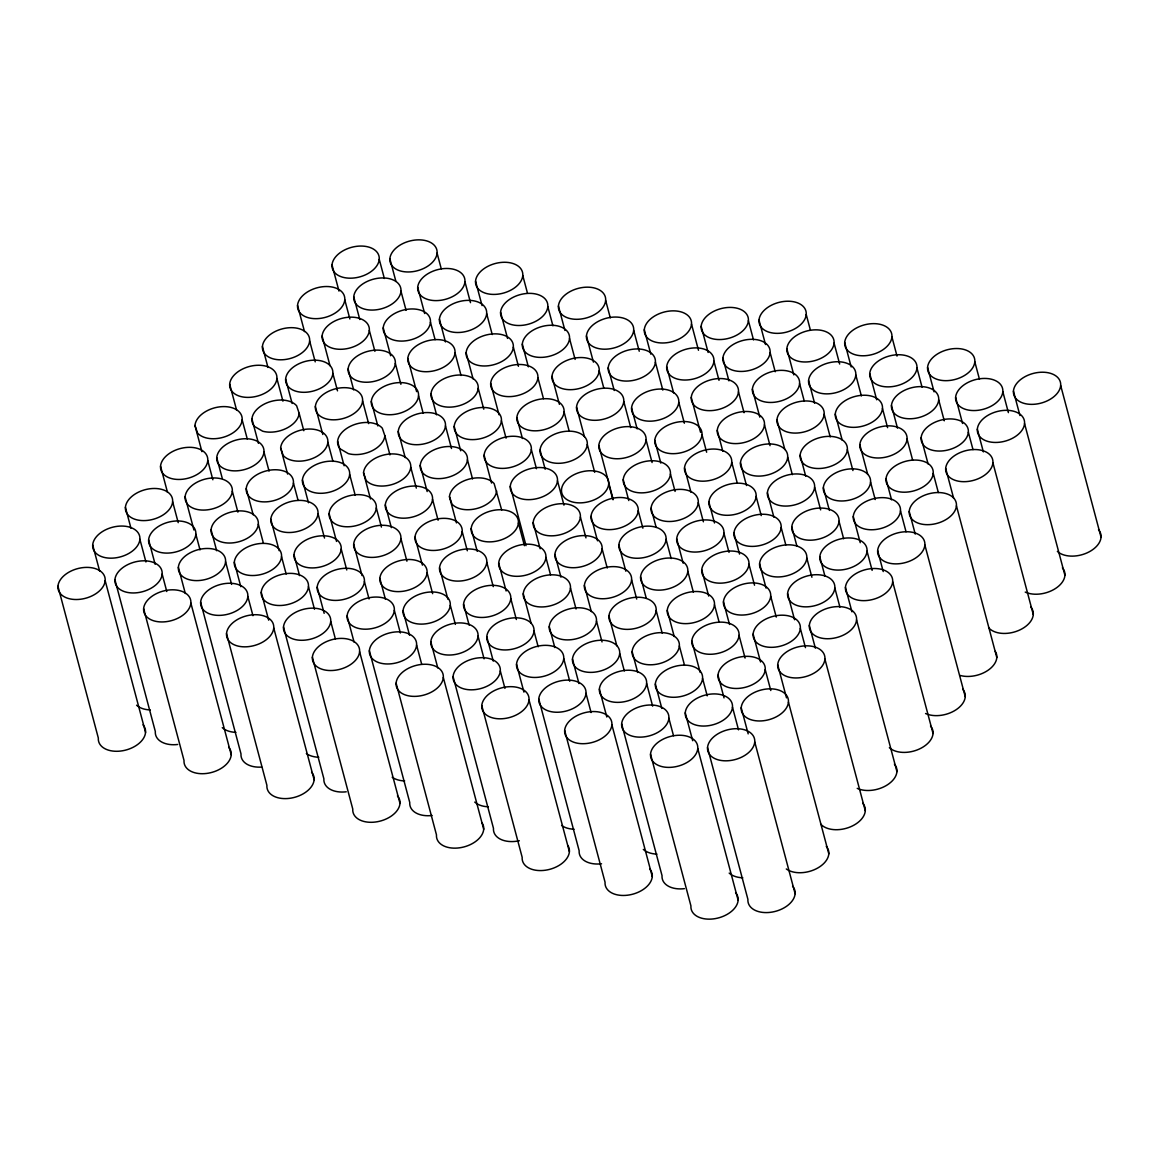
<?xml version="1.0" encoding="UTF-8"?>
<svg xmlns="http://www.w3.org/2000/svg" width="1159" height="1159" viewBox="0 0 1159 1159"><rect width="100%" height="100%" fill="white"/><g stroke="black" fill="none" stroke-linecap="round" stroke-linejoin="round"><path stroke-width="1.5" d="M242.159 419.862L247.287 439.029M327.852 442.303L332.966 461.456M410.735 467.193L416.313 488.098M501.702 510.061L494.125 483.564A24.107 15.342 -14.9 0 0 468.164 479.362A24.107 15.342 -14.9 0 0 449.46 496.718L456.429 522.883M449.46 496.718L451.938 504.02A24.107 15.342 -14.9 0 0 477.899 508.221A24.107 15.342 -14.9 0 0 496.603 490.88M384.846 435.712L382.296 428.178A24.122 15.342 -14.9 0 0 350.496 426.237A24.122 15.342 -14.9 0 0 340.166 448.881L348.366 453.633A24.122 15.342 -14.9 0 0 384.846 435.712L389.946 454.893M363.52 472.8L366.07 480.333A24.107 15.342 -14.9 0 0 404.419 478.001A24.107 15.342 -14.9 0 0 396.378 454.154A24.107 15.342 -14.9 0 0 363.535 472.8L370.489 498.964M299.152 413.285L296.617 405.751A24.122 15.342 -14.9 0 0 264.817 403.81A24.122 15.342 -14.9 0 0 254.487 426.454L262.673 431.206A24.122 15.342 -14.9 0 0 299.152 413.285L303.803 430.728M280.637 447.91L283.187 455.444A24.107 15.342 -14.9 0 0 321.536 453.111A24.107 15.342 -14.9 0 0 313.495 429.265A24.107 15.342 -14.9 0 0 280.652 447.91L287.606 474.074M194.958 425.483L197.508 433.017A24.107 15.342 -14.9 0 0 235.857 430.67A24.107 15.342 -14.9 0 0 227.801 406.838A24.107 15.342 -14.9 0 0 194.973 425.483L201.912 451.648M1060.673 385.469A24.122 15.342 -14.9 0 1 1024.179 403.404A24.122 15.342 -14.9 0 1 1026.323 375.994A24.122 15.342 -14.9 0 1 1060.673 385.469L1101.05 537.24M1024.556 423.571A24.122 15.342 -14.9 0 1 988.062 441.492A24.122 15.342 -14.9 0 1 990.206 414.096A24.122 15.342 -14.9 0 1 1024.556 423.571L1064.933 575.328M1013.444 391.119L1019.949 415.53M1002.825 391.684A24.122 15.342 -14.9 0 1 966.345 409.605A24.122 15.342 -14.9 0 1 968.475 382.209A24.122 15.342 -14.9 0 1 1002.825 391.684L1008.388 412.618M974.806 361.782A24.122 15.342 -14.9 0 1 938.312 379.717A24.122 15.342 -14.9 0 1 940.456 352.307A24.122 15.342 -14.9 0 1 974.806 361.782L979.442 379.225M992.915 462.789A24.122 15.342 -14.9 0 1 956.421 480.724A24.122 15.342 -14.9 0 1 958.565 453.314A24.122 15.342 -14.9 0 1 992.915 462.789L1033.292 614.56M977.327 429.207L983.368 451.88M968.344 432.162A24.122 15.342 -14.9 0 1 931.865 450.098A24.122 15.342 -14.9 0 1 934.009 422.687A24.122 15.342 -14.9 0 1 968.344 432.162L972.995 449.605M955.61 397.32L962.564 423.484M938.689 399.869A24.122 15.342 -14.9 0 1 902.195 417.805A24.122 15.342 -14.9 0 1 904.339 390.395A24.122 15.342 -14.9 0 1 938.689 399.869L944.252 420.804M927.577 367.417L934.082 391.843M956.436 505.802A24.122 15.342 -14.9 0 1 919.956 523.723A24.122 15.342 -14.9 0 1 922.086 496.327A24.122 15.342 -14.9 0 1 956.436 505.802L996.812 657.559M945.686 468.424L953.582 498.08M916.957 367.983A24.122 15.342 -14.9 0 1 880.478 385.918A24.122 15.342 -14.9 0 1 882.607 358.508A24.122 15.342 -14.9 0 1 916.957 367.983L922.057 387.178M933.227 473.307A24.122 15.342 -14.9 0 1 896.733 491.242A24.122 15.342 -14.9 0 1 898.877 463.832A24.122 15.342 -14.9 0 1 933.227 473.307L938.326 492.503M921.13 437.798L928.084 463.962M891.923 336.892A24.122 15.342 -14.9 0 1 855.443 354.828A24.122 15.342 -14.9 0 1 857.573 327.418A24.122 15.342 -14.9 0 1 891.923 336.892L897.023 356.088M907.048 439.102A24.122 15.342 -14.9 0 1 870.568 457.037A24.122 15.342 -14.9 0 1 872.698 429.627A24.122 15.342 -14.9 0 1 907.048 439.102L912.611 460.036M891.459 405.52L897.501 428.193M924.868 544.991A24.122 15.342 -14.9 0 1 888.388 562.926A24.122 15.342 -14.9 0 1 890.532 535.516A24.122 15.342 -14.9 0 1 924.868 544.991L965.259 696.762M882.477 408.475A24.122 15.342 -14.9 0 1 845.998 426.396A24.122 15.342 -14.9 0 1 848.142 399A24.122 15.342 -14.9 0 1 882.477 408.475L887.591 427.657M909.221 511.438L915.248 534.111M869.743 373.633L876.697 399.797M900.485 510.887A24.122 15.342 -14.9 0 1 864.006 528.808A24.122 15.342 -14.9 0 1 866.135 501.412A24.122 15.342 -14.9 0 1 900.485 510.887L906.048 531.807M885.998 478.942L891.575 499.877M855.806 374.98A24.122 15.342 -14.9 0 1 819.326 392.915A24.122 15.342 -14.9 0 1 821.456 365.505A24.122 15.342 -14.9 0 1 855.806 374.98L861.369 395.914M844.708 342.528L851.199 366.954M834.074 343.093A24.122 15.342 -14.9 0 1 797.595 361.028A24.122 15.342 -14.9 0 1 799.724 333.618A24.122 15.342 -14.9 0 1 834.074 343.093L839.652 364.027M870.568 482.101A24.122 15.342 -14.9 0 1 834.089 500.036A24.122 15.342 -14.9 0 1 836.219 472.626A24.122 15.342 -14.9 0 1 870.568 482.101L875.204 499.558M859.833 444.737L867.714 474.393M892.676 581.76A24.122 15.342 -14.9 0 1 856.182 599.696A24.122 15.342 -14.9 0 1 858.326 572.285A24.122 15.342 -14.9 0 1 892.676 581.76L933.053 733.517M877.653 550.626L883.23 571.561M847.359 449.62A24.122 15.342 -14.9 0 1 810.865 467.555A24.122 15.342 -14.9 0 1 813.01 440.145A24.122 15.342 -14.9 0 1 847.359 449.62L852.923 470.554M835.262 414.111L842.231 440.275M806.229 314.466A24.122 15.342 -14.9 0 1 769.75 332.401A24.122 15.342 -14.9 0 1 771.894 304.991A24.122 15.342 -14.9 0 1 806.229 314.466L810.416 330.17M867.033 551.191A24.122 15.342 -14.9 0 1 830.539 569.127A24.122 15.342 -14.9 0 1 832.684 541.717A24.122 15.342 -14.9 0 1 867.033 551.191L872.133 570.387M853.27 516.523L860.224 542.687M824.165 414.212A24.122 15.342 -14.9 0 1 787.685 432.133A24.122 15.342 -14.9 0 1 789.815 404.737A24.122 15.342 -14.9 0 1 824.165 414.212L830.192 436.885M808.591 380.616L814.618 403.303M839.015 521.304A24.122 15.342 -14.9 0 1 802.521 539.239A24.122 15.342 -14.9 0 1 804.665 511.829A24.122 15.342 -14.9 0 1 839.015 521.304L843.651 538.747M799.594 383.586A24.122 15.342 -14.9 0 1 763.115 401.507A24.122 15.342 -14.9 0 1 765.259 374.111A24.122 15.342 -14.9 0 1 799.594 383.586L804.245 401.028M786.86 348.729L793.814 374.893M823.354 487.751L829.38 510.424M856.559 619.848A24.122 15.342 -14.9 0 1 820.065 637.783A24.122 15.342 -14.9 0 1 822.209 610.373A24.122 15.342 -14.9 0 1 856.559 619.848L896.936 771.619M845.447 587.396L851.952 611.822M814.618 487.186A24.122 15.342 -14.9 0 1 778.138 505.121A24.122 15.342 -14.9 0 1 780.268 477.711A24.122 15.342 -14.9 0 1 814.618 487.186L820.644 509.873M800.13 455.255L805.708 476.19M834.828 587.961A24.122 15.342 -14.9 0 1 798.334 605.896A24.122 15.342 -14.9 0 1 800.478 578.486A24.122 15.342 -14.9 0 1 834.828 587.961L839.927 607.157M770.112 352.553A24.122 15.342 -14.9 0 1 733.633 370.489A24.122 15.342 -14.9 0 1 735.777 343.078A24.122 15.342 -14.9 0 1 770.112 352.553L775.226 371.749M759.015 320.101L765.519 344.527M819.804 556.827L824.918 576.023M787.685 457.211A24.122 15.342 -14.9 0 1 751.206 475.147A24.122 15.342 -14.9 0 1 753.336 447.736A24.122 15.342 -14.9 0 1 787.685 457.211L792.321 474.654M776.95 419.848L784.831 449.504M748.395 320.666A24.122 15.342 -14.9 0 1 711.901 338.602A24.122 15.342 -14.9 0 1 714.045 311.192A24.122 15.342 -14.9 0 1 748.395 320.666L753.495 339.862M806.809 558.073A24.122 15.342 -14.9 0 1 770.315 575.994A24.122 15.342 -14.9 0 1 772.459 548.598A24.122 15.342 -14.9 0 1 806.809 558.073L811.908 577.254M764.476 424.73A24.122 15.342 -14.9 0 1 727.997 442.651A24.122 15.342 -14.9 0 1 730.127 415.255A24.122 15.342 -14.9 0 1 764.476 424.73L770.04 445.664M791.785 526.939L796.899 546.135M824.918 659.08A24.122 15.342 -14.9 0 1 788.424 677.001A24.122 15.342 -14.9 0 1 790.568 649.605A24.122 15.342 -14.9 0 1 824.918 659.08L865.295 810.836M752.379 389.221L759.811 417.124M809.33 625.483L815.371 648.171M781.166 527.504A24.122 15.342 -14.9 0 1 744.672 545.44A24.122 15.342 -14.9 0 1 746.816 518.03A24.122 15.342 -14.9 0 1 781.166 527.504L785.802 544.947M767.403 492.836L773.893 517.247M738.471 391.785A24.122 15.342 -14.9 0 1 701.992 409.707A24.122 15.342 -14.9 0 1 704.136 382.311A24.122 15.342 -14.9 0 1 738.471 391.785L744.049 412.705M800.347 628.439A24.122 15.342 -14.9 0 1 763.868 646.374A24.122 15.342 -14.9 0 1 765.998 618.964A24.122 15.342 -14.9 0 1 800.347 628.439L805.462 647.635M787.598 593.596L794.567 619.761M722.897 358.189L728.939 380.876M756.132 496.414A24.122 15.342 -14.9 0 1 719.638 514.335A24.122 15.342 -14.9 0 1 721.782 486.939A24.122 15.342 -14.9 0 1 756.132 496.414L761.231 515.596M713.915 361.144A24.122 15.342 -14.9 0 1 677.436 379.08A24.122 15.342 -14.9 0 1 679.565 351.67A24.122 15.342 -14.9 0 1 713.915 361.144L719.015 380.34M740.471 462.847L746.497 485.534M701.166 326.302L708.135 352.466M770.692 596.161A24.122 15.342 -14.9 0 1 734.198 614.096A24.122 15.342 -14.9 0 1 736.342 586.686A24.122 15.342 -14.9 0 1 770.692 596.161L776.255 617.095M759.58 563.709L766.085 588.135M731.735 462.296A24.122 15.342 -14.9 0 1 695.255 480.232A24.122 15.342 -14.9 0 1 697.385 452.821A24.122 15.342 -14.9 0 1 731.735 462.296L737.312 483.231M691.517 324.1A24.122 15.342 -14.9 0 1 655.038 342.035A24.122 15.342 -14.9 0 1 657.182 314.625A24.122 15.342 -14.9 0 1 691.517 324.1L698.486 350.264M717.262 430.366L722.825 451.3M788.439 702.079A24.122 15.342 -14.9 0 1 751.945 720.014A24.122 15.342 -14.9 0 1 754.089 692.604A24.122 15.342 -14.9 0 1 788.439 702.079L828.815 853.85M777.689 664.715L786.512 697.848M748.96 564.274A24.122 15.342 -14.9 0 1 712.481 582.209A24.122 15.342 -14.9 0 1 714.61 554.799A24.122 15.342 -14.9 0 1 748.96 564.274L754.523 585.208M733.937 533.14L739.514 554.074M765.23 669.598A24.122 15.342 -14.9 0 1 728.736 687.519A24.122 15.342 -14.9 0 1 730.88 660.108A24.122 15.342 -14.9 0 1 765.23 669.598L770.793 690.518M702.006 434.784A24.122 15.342 -14.9 0 1 665.512 452.72A24.122 15.342 -14.9 0 1 667.656 425.31A24.122 15.342 -14.9 0 1 702.006 434.784L706.642 452.227M691.257 397.421L700.543 432.307M753.133 634.074L760.55 661.992M723.926 533.169A24.122 15.342 -14.9 0 1 687.432 551.104A24.122 15.342 -14.9 0 1 689.576 523.694A24.122 15.342 -14.9 0 1 723.926 533.169L729.025 552.365M708.902 502.05L714.48 522.984M678.783 402.303A24.122 15.342 -14.9 0 1 642.303 420.224A24.122 15.342 -14.9 0 1 644.447 392.814A24.122 15.342 -14.9 0 1 678.783 402.303L684.361 423.223M739.051 635.378A24.122 15.342 -14.9 0 1 702.557 653.314A24.122 15.342 -14.9 0 1 704.701 625.903A24.122 15.342 -14.9 0 1 739.051 635.378L745.078 658.066M666.7 366.78L673.654 392.959M698.283 502.615A24.122 15.342 -14.9 0 1 661.803 520.55A24.122 15.342 -14.9 0 1 663.933 493.14A24.122 15.342 -14.9 0 1 698.283 502.615L703.383 521.796M723.462 601.796L729.504 624.469M684.52 467.932L691.01 492.358M655.4 362.202A24.122 15.342 -14.9 0 1 618.92 380.123A24.122 15.342 -14.9 0 1 621.065 352.727A24.122 15.342 -14.9 0 1 655.4 362.202L662.832 390.105M754.741 741.948A24.122 15.342 -14.9 0 1 718.261 759.869A24.122 15.342 -14.9 0 1 720.391 732.474A24.122 15.342 -14.9 0 1 754.741 741.948L795.117 893.705M644.303 329.736L650.807 354.161M714.48 604.752A24.122 15.342 -14.9 0 1 678.001 622.687A24.122 15.342 -14.9 0 1 680.13 595.277A24.122 15.342 -14.9 0 1 714.48 604.752L719.131 622.195M741.209 707.714L748.178 733.879M701.746 569.909L708.7 596.074M633.683 330.315A24.122 15.342 -14.9 0 1 597.189 348.236A24.122 15.342 -14.9 0 1 599.333 320.826A24.122 15.342 -14.9 0 1 633.683 330.315L639.246 351.235M670.438 473.988A24.122 15.342 -14.9 0 1 633.959 491.909A24.122 15.342 -14.9 0 1 636.103 464.513A24.122 15.342 -14.9 0 1 670.438 473.988L675.089 491.43M732.488 707.164A24.122 15.342 -14.9 0 1 695.994 725.099A24.122 15.342 -14.9 0 1 698.138 697.689A24.122 15.342 -14.9 0 1 732.488 707.164L738.515 729.837M718 675.233L724.042 697.906M654.777 440.42L660.818 463.093M687.809 571.271A24.122 15.342 -14.9 0 1 651.315 589.192A24.122 15.342 -14.9 0 1 653.459 561.796A24.122 15.342 -14.9 0 1 687.809 571.271L693.372 592.206M676.697 538.819L683.202 563.231M646.056 439.869A24.122 15.342 -14.9 0 1 609.562 457.805A24.122 15.342 -14.9 0 1 611.706 430.395A24.122 15.342 -14.9 0 1 646.056 439.869L652.082 462.542M605.65 300.413A24.122 15.342 -14.9 0 1 569.17 318.348A24.122 15.342 -14.9 0 1 571.315 290.938A24.122 15.342 -14.9 0 1 605.65 300.413L610.3 317.856M631.568 407.939L637.146 428.873M666.077 539.384A24.122 15.342 -14.9 0 1 629.598 557.305A24.122 15.342 -14.9 0 1 631.727 529.909A24.122 15.342 -14.9 0 1 666.077 539.384L671.177 558.566M702.571 678.392A24.122 15.342 -14.9 0 1 666.077 696.327A24.122 15.342 -14.9 0 1 668.221 668.917A24.122 15.342 -14.9 0 1 702.571 678.392L707.207 695.835M691.822 641.028L700.181 672.423M623.759 401.42A24.122 15.342 -14.9 0 1 587.28 419.355A24.122 15.342 -14.9 0 1 589.424 391.945A24.122 15.342 -14.9 0 1 623.759 401.42L630.728 427.584M651.068 508.25L656.168 527.446M608.185 367.838L614.227 390.511M707.526 747.584L747.903 899.341A24.122 15.342 -14.9 0 0 776.429 911.075A24.122 15.342 -14.9 0 0 792.568 886.171M679.362 645.896A24.122 15.342 -14.9 0 1 642.868 663.832A24.122 15.342 -14.9 0 1 645.012 636.421A24.122 15.342 -14.9 0 1 679.362 645.896L684.462 665.092M667.265 610.387L674.219 636.552M638.232 510.742A24.122 15.342 -14.9 0 1 601.753 528.678A24.122 15.342 -14.9 0 1 603.897 501.267A24.122 15.342 -14.9 0 1 638.232 510.742L642.883 528.185M599.203 370.793A24.122 15.342 -14.9 0 1 562.723 388.729A24.122 15.342 -14.9 0 1 564.853 361.318A24.122 15.342 -14.9 0 1 599.203 370.793L603.839 388.236M697.761 748.511A24.122 15.342 -14.9 0 1 661.267 766.432A24.122 15.342 -14.9 0 1 663.412 739.022A24.122 15.342 -14.9 0 1 697.761 748.511L738.138 900.268M586.454 335.951L593.422 362.115M623.223 479.623L628.786 500.558M685.259 712.799L692.691 740.717M656.168 610.489A24.122 15.342 -14.9 0 1 619.688 628.424A24.122 15.342 -14.9 0 1 621.818 601.014A24.122 15.342 -14.9 0 1 656.168 610.489L662.195 633.176M640.579 576.907L646.157 597.841M598.826 445.505L613.212 499.587M608.707 483.998A24.122 15.342 -14.9 0 1 572.227 501.919A24.122 15.342 -14.9 0 1 574.357 474.524A24.122 15.342 -14.9 0 1 608.707 483.998L612.865 499.616M569.533 338.5A24.122 15.342 -14.9 0 1 533.053 356.436A24.122 15.342 -14.9 0 1 535.197 329.026A24.122 15.342 -14.9 0 1 569.533 338.5L575.11 359.435M668.873 718.247A24.122 15.342 -14.9 0 1 632.394 736.182A24.122 15.342 -14.9 0 1 634.524 708.772A24.122 15.342 -14.9 0 1 668.873 718.247L673.509 735.704M631.597 579.862A24.122 15.342 -14.9 0 1 595.118 597.798A24.122 15.342 -14.9 0 1 597.262 570.387A24.122 15.342 -14.9 0 1 631.597 579.862L636.711 599.044M558.435 306.048L564.94 330.474M618.863 545.02L625.817 571.184M655.342 684.027L661.847 708.453M587.294 444.433A24.122 15.342 -14.9 0 1 550.8 462.354A24.122 15.342 -14.9 0 1 552.944 434.944A24.122 15.342 -14.9 0 1 587.294 444.433L594.712 472.336M576.545 407.055L584.44 436.711M547.816 306.613A24.122 15.342 -14.9 0 1 511.322 324.549A24.122 15.342 -14.9 0 1 513.466 297.139A24.122 15.342 -14.9 0 1 547.816 306.613L552.915 325.809M646.621 683.477A24.122 15.342 -14.9 0 1 610.127 701.412A24.122 15.342 -14.9 0 1 612.271 674.002A24.122 15.342 -14.9 0 1 646.621 683.477L652.647 706.15M632.133 651.532L637.711 672.466M602.115 548.844A24.122 15.342 -14.9 0 1 565.635 566.765A24.122 15.342 -14.9 0 1 567.78 539.355A24.122 15.342 -14.9 0 1 602.115 548.844L607.229 568.026M564.071 411.938A24.122 15.342 -14.9 0 1 527.591 429.873A24.122 15.342 -14.9 0 1 529.735 402.463A24.122 15.342 -14.9 0 1 564.071 411.938L569.185 431.134M591.018 516.378L597.508 540.804M551.988 376.429L559.406 404.332M650.532 754.147L690.923 905.903A24.122 15.342 -14.9 0 0 719.449 917.638A24.122 15.342 -14.9 0 0 735.588 892.734M522.781 275.523A24.122 15.342 -14.9 0 1 486.287 293.459A24.122 15.342 -14.9 0 1 488.432 266.048A24.122 15.342 -14.9 0 1 522.781 275.523L527.417 292.966M619.688 653.502A24.122 15.342 -14.9 0 1 583.209 671.423A24.122 15.342 -14.9 0 1 585.338 644.027A24.122 15.342 -14.9 0 1 619.688 653.502L624.324 670.945M608.953 616.124L616.834 645.78M580.384 516.943A24.122 15.342 -14.9 0 1 543.904 534.879A24.122 15.342 -14.9 0 1 546.048 507.468A24.122 15.342 -14.9 0 1 580.384 516.943L585.961 537.877M537.906 377.733A24.122 15.342 -14.9 0 1 501.412 395.668A24.122 15.342 -14.9 0 1 503.557 368.258A24.122 15.342 -14.9 0 1 537.906 377.733L543.47 398.667M596.479 621.007A24.122 15.342 -14.9 0 1 559.985 638.942A24.122 15.342 -14.9 0 1 562.129 611.532A24.122 15.342 -14.9 0 1 596.479 621.007L602.043 641.941M522.318 344.136L528.359 366.823M557.479 480.768A24.122 15.342 -14.9 0 1 520.999 498.703A24.122 15.342 -14.9 0 1 523.144 471.293A24.122 15.342 -14.9 0 1 557.479 480.768L563.969 505.15M621.659 723.897L662.035 875.653A24.122 15.342 -14.9 0 0 684.404 888.663M584.382 585.498L591.351 611.662M513.336 347.106A24.122 15.342 -14.9 0 1 476.856 365.027A24.122 15.342 -14.9 0 1 478.986 337.631A24.122 15.342 -14.9 0 1 513.336 347.106L518.435 366.287M540.065 450.069L545.179 469.25M611.894 724.81A24.122 15.342 -14.9 0 1 575.4 742.745A24.122 15.342 -14.9 0 1 577.544 715.335A24.122 15.342 -14.9 0 1 611.894 724.81L652.271 876.581M500.587 312.249L507.555 338.428M599.391 689.112L606.823 717.015M570.474 588.062A24.122 15.342 -14.9 0 1 533.995 605.998A24.122 15.342 -14.9 0 1 536.139 578.587A24.122 15.342 -14.9 0 1 570.474 588.062L576.052 608.997M531.344 449.504A24.122 15.342 -14.9 0 1 494.85 467.439A24.122 15.342 -14.9 0 1 496.994 440.029A24.122 15.342 -14.9 0 1 531.344 449.504L536.443 468.7M554.9 554.48L560.927 577.153M516.856 417.573L522.434 438.508M486.664 313.611A24.122 15.342 -14.9 0 1 450.17 331.546A24.122 15.342 -14.9 0 1 452.314 304.136A24.122 15.342 -14.9 0 1 486.664 313.611L492.227 334.545M585.99 693.357A24.122 15.342 -14.9 0 1 549.511 711.293A24.122 15.342 -14.9 0 1 551.641 683.882A24.122 15.342 -14.9 0 1 585.99 693.357L591.09 712.553M475.552 281.159L482.057 305.585M545.918 557.436A24.122 15.342 -14.9 0 1 509.424 575.357A24.122 15.342 -14.9 0 1 511.568 547.961A24.122 15.342 -14.9 0 1 545.918 557.436L550.554 574.878M572.474 659.138L578.964 683.564M533.169 522.593L540.137 548.758M464.933 281.724A24.122 15.342 -14.9 0 1 428.439 299.659A24.122 15.342 -14.9 0 1 430.583 272.249A24.122 15.342 -14.9 0 1 464.933 281.724L470.496 302.658M501.427 420.731A24.122 15.342 -14.9 0 1 464.933 438.667A24.122 15.342 -14.9 0 1 467.077 411.257A24.122 15.342 -14.9 0 1 501.427 420.731L506.063 438.174M490.677 383.368L499.036 414.763M563.738 658.587A24.122 15.342 -14.9 0 1 527.258 676.508A24.122 15.342 -14.9 0 1 529.388 649.112A24.122 15.342 -14.9 0 1 563.738 658.587L569.764 681.26M549.25 626.642L554.828 647.577M510.264 486.403L526.027 545.628M518.406 522.984A24.122 15.342 -14.9 0 1 481.912 540.92A24.122 15.342 -14.9 0 1 484.056 513.509A24.122 15.342 -14.9 0 1 518.406 522.984L524.433 545.672M478.203 388.251A24.122 15.342 -14.9 0 1 441.724 406.186A24.122 15.342 -14.9 0 1 443.868 378.776A24.122 15.342 -14.9 0 1 478.203 388.251L483.781 409.185M466.121 352.742L473.075 378.906M564.665 730.445L605.056 882.216A24.122 15.342 -14.9 0 0 633.582 893.951A24.122 15.342 -14.9 0 0 649.721 869.047M437.088 253.097A24.122 15.342 -14.9 0 1 400.608 271.018A24.122 15.342 -14.9 0 1 402.738 243.622A24.122 15.342 -14.9 0 1 437.088 253.097L441.26 268.787M533.995 631.061A24.122 15.342 -14.9 0 1 497.515 648.997A24.122 15.342 -14.9 0 1 499.659 621.586A24.122 15.342 -14.9 0 1 533.995 631.061L538.182 646.765M523.26 593.698L531.155 623.354M484.114 455.154L491.546 483.057M455.023 352.843A24.122 15.342 -14.9 0 1 418.529 370.764A24.122 15.342 -14.9 0 1 420.674 343.368A24.122 15.342 -14.9 0 1 455.023 352.843L461.05 375.516M439.435 319.247L445.476 341.934M538.776 698.993L579.152 850.764A24.122 15.342 -14.9 0 0 601.535 863.774M510.786 598.58A24.122 15.342 -14.9 0 1 474.306 616.516A24.122 15.342 -14.9 0 1 476.45 589.105A24.122 15.342 -14.9 0 1 510.786 598.58L516.363 619.514M498.689 563.071L506.121 590.974M467.439 459.761A24.122 15.342 -14.9 0 1 430.945 477.682A24.122 15.342 -14.9 0 1 433.089 450.286A24.122 15.342 -14.9 0 1 467.439 459.761L472.539 478.942M430.453 322.202A24.122 15.342 -14.9 0 1 393.973 340.138A24.122 15.342 -14.9 0 1 396.103 312.727A24.122 15.342 -14.9 0 1 430.453 322.202L435.089 339.659M529.011 699.92A24.122 15.342 -14.9 0 1 492.517 717.856A24.122 15.342 -14.9 0 1 494.661 690.445A24.122 15.342 -14.9 0 1 529.011 699.92L569.388 851.691M417.704 287.36L424.672 313.524M454.198 426.367L460.702 450.793M516.523 664.223L523.94 692.126M486.766 562.216A24.122 15.342 -14.9 0 1 450.272 580.152A24.122 15.342 -14.9 0 1 452.416 552.742A24.122 15.342 -14.9 0 1 486.766 562.216L493.256 586.642M445.476 425.817A24.122 15.342 -14.9 0 1 408.982 443.752A24.122 15.342 -14.9 0 1 411.126 416.342A24.122 15.342 -14.9 0 1 445.476 425.817L451.503 448.504M471.177 528.634L477.218 551.307M430.989 393.886L436.566 414.821M400.971 291.184A24.122 15.342 -14.9 0 1 364.491 309.12A24.122 15.342 -14.9 0 1 366.621 281.709A24.122 15.342 -14.9 0 1 400.971 291.184L406.085 310.366M500.311 670.931A24.122 15.342 -14.9 0 1 463.817 688.866A24.122 15.342 -14.9 0 1 465.961 661.456A24.122 15.342 -14.9 0 1 500.311 670.931L504.947 688.374M389.873 258.732L395.9 281.405M462.195 531.59A24.122 15.342 -14.9 0 1 425.715 549.511A24.122 15.342 -14.9 0 1 427.845 522.115A24.122 15.342 -14.9 0 1 462.195 531.59L467.309 550.771M486.78 636.711L493.285 661.123M418.544 395.842A24.122 15.342 -14.9 0 1 382.05 413.777A24.122 15.342 -14.9 0 1 384.194 386.367A24.122 15.342 -14.9 0 1 418.544 395.842L423.18 413.285M407.794 358.479L416.617 391.626M379.239 259.297A24.122 15.342 -14.9 0 1 342.76 277.233A24.122 15.342 -14.9 0 1 344.904 249.822A24.122 15.342 -14.9 0 1 379.239 259.297L384.353 278.479M478.044 636.146A24.122 15.342 -14.9 0 1 441.565 654.082A24.122 15.342 -14.9 0 1 443.709 626.671A24.122 15.342 -14.9 0 1 478.044 636.146L484.085 658.834M463.571 604.216L469.134 625.15M432.539 499.297A24.122 15.342 -14.9 0 1 396.045 517.233A24.122 15.342 -14.9 0 1 398.189 489.822A24.122 15.342 -14.9 0 1 432.539 499.297L438.102 520.232M395.335 363.361A24.122 15.342 -14.9 0 1 358.841 381.282A24.122 15.342 -14.9 0 1 360.985 353.886A24.122 15.342 -14.9 0 1 395.335 363.361L400.898 384.295M420.21 465.396L427.178 491.561M383.238 327.852L390.655 355.755M481.782 705.556L522.173 857.327A24.122 15.342 -14.9 0 0 549.511 869.395A24.122 15.342 -14.9 0 0 567.838 845.462M450.286 605.215A24.122 15.342 -14.9 0 1 413.792 623.151A24.122 15.342 -14.9 0 1 415.936 595.74A24.122 15.342 -14.9 0 1 450.286 605.215L455.386 624.411M439.536 567.852L447.896 599.246M398.247 431.452L405.215 457.631M369.33 330.402A24.122 15.342 -14.9 0 1 332.85 348.337A24.122 15.342 -14.9 0 1 334.98 320.927A24.122 15.342 -14.9 0 1 369.33 330.402L374.908 351.336M353.756 296.82L359.783 319.493M427.077 572.734A24.122 15.342 -14.9 0 1 390.583 590.67A24.122 15.342 -14.9 0 1 392.727 563.26A24.122 15.342 -14.9 0 1 427.077 572.734L432.64 593.669M453.082 676.566L493.473 828.337A24.122 15.342 -14.9 0 0 519.319 840.753M414.98 537.225L422.398 565.128M344.774 299.775A24.122 15.342 -14.9 0 1 308.28 317.711A24.122 15.342 -14.9 0 1 310.424 290.301A24.122 15.342 -14.9 0 1 344.774 299.775L349.873 318.971M371.315 401.478L377.82 425.904M443.317 677.493A24.122 15.342 -14.9 0 1 406.838 695.429A24.122 15.342 -14.9 0 1 408.982 668.019A24.122 15.342 -14.9 0 1 443.317 677.493L483.709 829.264M332.025 264.933L338.993 291.097M430.829 641.796L437.798 667.961M400.898 538.529A24.122 15.342 -14.9 0 1 364.404 556.45A24.122 15.342 -14.9 0 1 366.548 529.055A24.122 15.342 -14.9 0 1 400.898 538.529L406.925 561.202M362.593 400.927A24.122 15.342 -14.9 0 1 326.099 418.863A24.122 15.342 -14.9 0 1 328.243 391.452A24.122 15.342 -14.9 0 1 362.593 400.927L368.62 423.6M385.31 504.933L391.351 527.62M348.106 368.997L353.683 389.931M416.588 645.085A24.122 15.342 -14.9 0 1 380.109 663.02A24.122 15.342 -14.9 0 1 382.238 635.61A24.122 15.342 -14.9 0 1 416.588 645.085L421.688 664.266M376.327 507.903A24.122 15.342 -14.9 0 1 339.848 525.824A24.122 15.342 -14.9 0 1 341.992 498.413A24.122 15.342 -14.9 0 1 376.327 507.903L381.441 527.084M403.057 610.851L409.562 635.277M332.85 373.415A24.122 15.342 -14.9 0 1 296.371 391.351A24.122 15.342 -14.9 0 1 298.515 363.94A24.122 15.342 -14.9 0 1 332.85 373.415L337.501 390.858M322.115 336.052L329.996 365.708M394.335 610.3A24.122 15.342 -14.9 0 1 357.841 628.236A24.122 15.342 -14.9 0 1 359.985 600.826A24.122 15.342 -14.9 0 1 394.335 610.3L400.362 632.988M379.848 578.37L385.425 599.304M349.656 474.408A24.122 15.342 -14.9 0 1 313.162 492.343A24.122 15.342 -14.9 0 1 315.306 464.933A24.122 15.342 -14.9 0 1 349.656 474.408L355.219 495.342M337.631 441.347L344.122 465.773M309.641 340.92A24.122 15.342 -14.9 0 1 273.162 358.855A24.122 15.342 -14.9 0 1 275.291 331.445A24.122 15.342 -14.9 0 1 309.641 340.92L315.219 361.854M297.544 305.411L304.513 331.59M396.103 683.129L436.479 834.9A24.122 15.342 -14.9 0 0 463.817 846.968A24.122 15.342 -14.9 0 0 482.144 823.035M364.419 581.528A24.122 15.342 -14.9 0 1 327.939 599.464A24.122 15.342 -14.9 0 1 330.069 572.053A24.122 15.342 -14.9 0 1 364.419 581.528L369.055 598.971M353.669 544.165L362.028 575.559M315.364 406.563L322.796 434.48M369.373 650.721L409.75 802.492A24.122 15.342 -14.9 0 0 432.119 815.487M341.21 549.047A24.122 15.342 -14.9 0 1 304.716 566.968A24.122 15.342 -14.9 0 1 306.86 539.572A24.122 15.342 -14.9 0 1 341.21 549.047L346.773 569.982M329.113 513.538L336.53 541.441M359.609 651.648A24.122 15.342 -14.9 0 1 323.115 669.583A24.122 15.342 -14.9 0 1 325.259 642.173A24.122 15.342 -14.9 0 1 359.609 651.648L399.985 803.404M285.636 379.051L292.126 403.477M347.106 615.936L354.075 642.115M318.015 513.64A24.122 15.342 -14.9 0 1 281.536 531.561A24.122 15.342 -14.9 0 1 283.665 504.165A24.122 15.342 -14.9 0 1 318.015 513.64L324.506 538.051M276.9 378.5A24.122 15.342 -14.9 0 1 240.42 396.436A24.122 15.342 -14.9 0 1 242.564 369.026A24.122 15.342 -14.9 0 1 276.9 378.5L282.941 401.173M302.427 480.043L308.468 502.716M262.427 346.57L267.99 367.49M330.721 621.398A24.122 15.342 -14.9 0 1 294.241 639.333A24.122 15.342 -14.9 0 1 296.371 611.923A24.122 15.342 -14.9 0 1 330.721 621.398L335.357 638.841M293.444 482.999A24.122 15.342 -14.9 0 1 256.965 500.934A24.122 15.342 -14.9 0 1 259.109 473.524A24.122 15.342 -14.9 0 1 293.444 482.999L298.095 500.442M317.204 587.164L324.158 613.328M308.468 586.613A24.122 15.342 -14.9 0 1 271.988 604.549A24.122 15.342 -14.9 0 1 274.118 577.139A24.122 15.342 -14.9 0 1 308.468 586.613L314.495 609.286M293.98 554.683L299.558 575.617M263.962 451.981A24.122 15.342 -14.9 0 1 227.483 469.917A24.122 15.342 -14.9 0 1 229.627 442.506A24.122 15.342 -14.9 0 1 263.962 451.981L269.076 471.162M251.938 418.921L258.443 443.332M312.379 657.283L352.771 809.054A24.122 15.342 -14.9 0 0 381.297 820.789A24.122 15.342 -14.9 0 0 397.436 795.871M281.536 556.639A24.122 15.342 -14.9 0 1 245.056 574.574A24.122 15.342 -14.9 0 1 247.186 547.164A24.122 15.342 -14.9 0 1 281.536 556.639L286.172 574.082M270.8 519.275L279.145 550.67M229.685 384.136L236.639 410.3M258.327 524.143A24.122 15.342 -14.9 0 1 221.833 542.079A24.122 15.342 -14.9 0 1 223.977 514.668A24.122 15.342 -14.9 0 1 258.327 524.143L263.426 543.339M283.506 627.033L323.883 778.805A24.122 15.342 -14.9 0 0 346.251 791.8M246.23 488.634L253.198 514.813M273.741 627.961A24.122 15.342 -14.9 0 1 237.247 645.882A24.122 15.342 -14.9 0 1 239.391 618.486A24.122 15.342 -14.9 0 1 273.741 627.961L314.118 779.717M261.239 592.249L268.671 620.166M232.322 491.199A24.122 15.342 -14.9 0 1 195.842 509.134A24.122 15.342 -14.9 0 1 197.986 481.724A24.122 15.342 -14.9 0 1 232.322 491.199L237.899 512.133M216.747 457.617L222.311 478.551M247.838 596.508A24.122 15.342 -14.9 0 1 211.358 614.429A24.122 15.342 -14.9 0 1 213.488 587.034A24.122 15.342 -14.9 0 1 247.838 596.508L252.952 615.69M207.765 460.572A24.122 15.342 -14.9 0 1 171.286 478.508A24.122 15.342 -14.9 0 1 173.415 451.097A24.122 15.342 -14.9 0 1 207.765 460.572L212.865 479.768M234.321 562.274L240.811 586.7M225.585 561.724A24.122 15.342 -14.9 0 1 189.105 579.659A24.122 15.342 -14.9 0 1 191.235 552.249A24.122 15.342 -14.9 0 1 225.585 561.724L231.612 584.397M211.097 529.793L216.675 550.728M226.512 633.596L266.903 785.353A24.122 15.342 -14.9 0 0 295.429 797.102A24.122 15.342 -14.9 0 0 311.568 772.184M195.842 534.212A24.122 15.342 -14.9 0 1 159.363 552.148A24.122 15.342 -14.9 0 1 161.507 524.737A24.122 15.342 -14.9 0 1 195.842 534.212L200.029 549.902M185.107 496.834L193.93 529.982M200.623 602.144L241 753.901A24.122 15.342 -14.9 0 0 261.659 767.07M172.633 501.717A24.122 15.342 -14.9 0 1 136.154 519.652A24.122 15.342 -14.9 0 1 138.298 492.242A24.122 15.342 -14.9 0 1 172.633 501.717L178.211 522.651M160.55 466.208L167.504 492.372M190.858 603.057A24.122 15.342 -14.9 0 1 154.364 620.992A24.122 15.342 -14.9 0 1 156.508 593.582A24.122 15.342 -14.9 0 1 190.858 603.057L231.235 754.828M178.37 567.359L185.324 593.524M162.159 574.067A24.122 15.342 -14.9 0 1 125.665 592.003A24.122 15.342 -14.9 0 1 127.809 564.592A24.122 15.342 -14.9 0 1 162.159 574.067L166.795 591.525M148.627 539.848L155.132 564.274M139.891 539.297A24.122 15.342 -14.9 0 1 103.412 557.218A24.122 15.342 -14.9 0 1 105.556 529.822A24.122 15.342 -14.9 0 1 139.891 539.297L145.933 561.97M125.418 507.352L130.981 528.287M143.629 608.707L184.02 760.463A24.122 15.342 -14.9 0 0 212.546 772.198A24.122 15.342 -14.9 0 0 228.685 747.294M114.929 579.717L155.32 731.474A24.122 15.342 -14.9 0 0 177.689 744.484M105.165 580.63A24.122 15.342 -14.9 0 1 68.685 598.566A24.122 15.342 -14.9 0 1 70.829 571.155A24.122 15.342 -14.9 0 1 105.165 580.63L145.556 732.401M92.677 544.933L99.645 571.097M57.95 586.266L98.327 738.037A24.122 15.342 -14.9 0 0 126.853 749.772A24.122 15.342 -14.9 0 0 143.006 724.868M235.914 732.358A24.122 15.342 -14.9 0 1 222.282 727.664M150.235 709.931A24.122 15.342 -14.9 0 1 136.588 705.237M318.797 757.262A24.122 15.342 -14.9 0 1 306.338 753.509M404.665 780.949A24.122 15.342 -14.9 0 1 392.191 777.196M930.503 725.983A24.122 15.342 -14.9 0 1 921.057 748.178A24.122 15.342 -14.9 0 1 889.359 747.7M862.745 803.303A24.122 15.342 -14.9 0 1 852.416 825.947A24.122 15.342 -14.9 0 1 820.615 824.006M656.95 854.111A24.122 15.342 -14.9 0 1 643.317 849.417M574.067 829.221A24.122 15.342 -14.9 0 1 561.608 825.483M826.266 846.316A24.122 15.342 -14.9 0 1 817.718 868.019A24.122 15.342 -14.9 0 1 786.295 868.975M488.388 806.794A24.122 15.342 -14.9 0 1 474.741 802.1M894.386 764.085A24.122 15.342 -14.9 0 1 887.577 784.73A24.122 15.342 -14.9 0 1 857.24 788.381M742.818 877.798A24.122 15.342 -14.9 0 1 729.185 873.104M995.262 651.344A24.122 15.342 -14.9 0 1 988.105 670.235A24.122 15.342 -14.9 0 1 960.333 675.494M1062.383 567.794A24.122 15.342 -14.9 0 1 1055.574 588.453A24.122 15.342 -14.9 0 1 1025.237 592.104M1030.742 607.026A24.122 15.342 -14.9 0 1 1020.413 629.67A24.122 15.342 -14.9 0 1 988.613 627.729M1098.5 529.706A24.122 15.342 -14.9 0 1 1089.054 551.901A24.122 15.342 -14.9 0 1 1057.37 551.423M962.709 689.228A24.122 15.342 -14.9 0 1 955.9 709.873A24.122 15.342 -14.9 0 1 925.563 713.524"/></g></svg>
